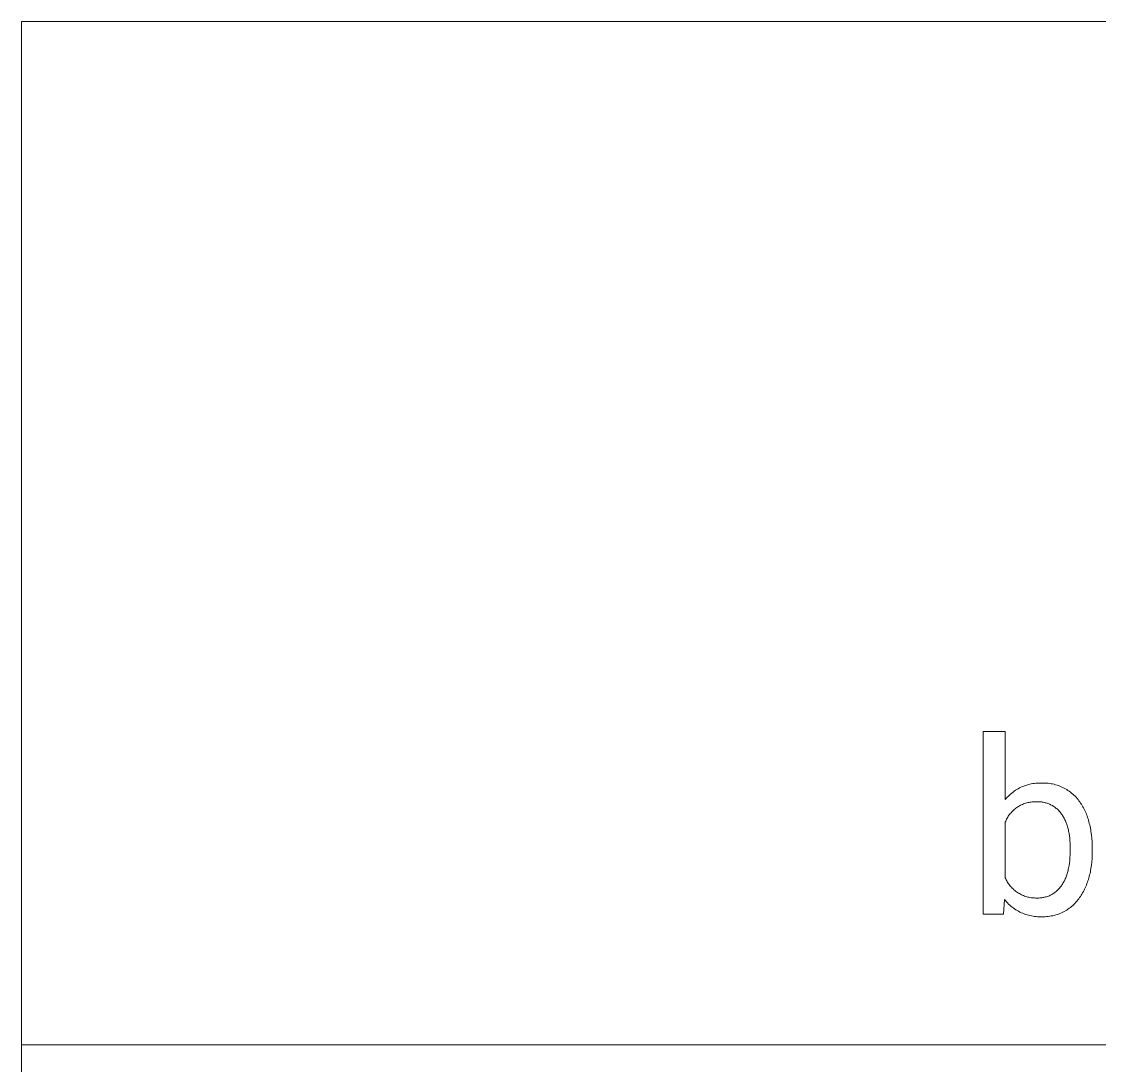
# Model space of a CAD drawing. Header units: millimetres. Extents: x -582 to 3448, y -204 to 2611.
# Drawn here: x 1925.1 to 2162.3, y 16.5 to 246.3 of the extents above; entities that cross this region are included whole.
import ezdxf

# ---------------------------------------------------------------- set-up
doc = ezdxf.new("R2010")
doc.units = ezdxf.units.MM
doc.header["$MEASUREMENT"] = 0
doc.layers.add('Domyślny', color=7, linetype='Continuous', true_color=0x000000)

msp = doc.modelspace()

# ---------------------------------------------------------------- linework, layer by layer
at = {"layer": 'Domyślny', "color": 18, "lineweight": 15, "true_color": 0x000000}
for p, q in [((1925.06, -204.25), (1925.06, 246.28)), ((3444.3, 246.28), (1925.07, 246.28)), ((2136.72, 49.8), (2136.72, 90.06)), ((2136.72, 90.06), (2141.58, 90.06)), ((2141.58, 90.06), (2141.58, 75.04)), ((2146.31, 78.25), (2146.64, 78.35)), ((2146.64, 78.35), (2146.97, 78.43)), ((2146.97, 78.43), (2147.3, 78.5)), ((2147.3, 78.5), (2147.64, 78.56)), ((2147.64, 78.56), (2147.97, 78.61)), ((2147.97, 78.61), (2148.31, 78.65)), ((2148.31, 78.65), (2148.65, 78.68)), ((2148.65, 78.68), (2148.99, 78.69)), ((2148.99, 78.69), (2149.33, 78.69)), ((2149.33, 78.69), (2149.68, 78.68)), ((2149.68, 78.68), (2150.01, 78.69)), ((2150.01, 78.69), (2150.35, 78.68)), ((2150.35, 78.68), (2150.68, 78.67)), ((2150.68, 78.67), (2151.02, 78.64)), ((2151.02, 78.64), (2151.35, 78.6)), ((2151.35, 78.6), (2151.68, 78.55)), ((2151.68, 78.55), (2152.01, 78.49)), ((2152.01, 78.49), (2152.34, 78.41)), ((2152.34, 78.41), (2152.66, 78.33)), ((2152.66, 78.33), (2152.98, 78.23)), ((2142.27, 75.8), (2142.51, 76.04)), ((2142.51, 76.04), (2142.76, 76.27)), ((2142.76, 76.27), (2143.03, 76.49)), ((2143.03, 76.49), (2143.29, 76.7)), ((2143.29, 76.7), (2143.57, 76.9)), ((2143.57, 76.9), (2143.85, 77.09)), ((2143.85, 77.09), (2144.14, 77.27)), ((2144.14, 77.27), (2144.43, 77.45)), ((2144.43, 77.45), (2144.73, 77.61)), ((2144.73, 77.61), (2145.04, 77.76)), ((2145.04, 77.76), (2145.35, 77.9)), ((2145.35, 77.9), (2145.67, 78.03)), ((2145.67, 78.03), (2145.99, 78.14)), ((2145.99, 78.14), (2146.31, 78.25)), ((2152.98, 78.23), (2153.3, 78.13)), ((2153.3, 78.13), (2153.61, 78.01)), ((2153.61, 78.01), (2153.92, 77.88)), ((2153.92, 77.88), (2154.23, 77.74)), ((2154.23, 77.74), (2154.53, 77.59)), ((2154.53, 77.59), (2154.82, 77.43)), ((2154.82, 77.43), (2155.11, 77.26)), ((2155.11, 77.26), (2155.39, 77.08)), ((2155.39, 77.08), (2155.67, 76.88)), ((2155.67, 76.88), (2155.94, 76.69)), ((2155.94, 76.69), (2156.2, 76.48)), ((2156.2, 76.48), (2156.45, 76.26)), ((2156.45, 76.26), (2156.7, 76.03)), ((2156.7, 76.03), (2156.94, 75.8)), ((2141.58, 75.04), (2141.8, 75.31)), ((2141.8, 75.31), (2142.03, 75.56)), ((2142.03, 75.56), (2142.27, 75.8)), ((2144.52, 73.56), (2144.32, 73.43)), ((2144.73, 73.68), (2144.52, 73.56)), ((2144.95, 73.79), (2144.73, 73.68)), ((2145.17, 73.9), (2144.95, 73.79)), ((2145.39, 74), (2145.17, 73.9)), ((2145.61, 74.09), (2145.39, 74)), ((2145.84, 74.17), (2145.61, 74.09)), ((2146.07, 74.25), (2145.84, 74.17)), ((2146.3, 74.32), (2146.07, 74.25)), ((2146.54, 74.38), (2146.3, 74.32)), ((2146.78, 74.43), (2146.54, 74.38)), ((2147.02, 74.47), (2146.78, 74.43)), ((2147.26, 74.51), (2147.02, 74.47)), ((2147.5, 74.53), (2147.26, 74.51)), ((2147.74, 74.55), (2147.5, 74.53)), ((2147.98, 74.56), (2147.74, 74.55)), ((2148.23, 74.57), (2147.98, 74.56)), ((2148.47, 74.56), (2148.23, 74.57)), ((2148.68, 74.57), (2148.47, 74.56)), ((2148.89, 74.57), (2148.68, 74.57)), ((2149.11, 74.56), (2148.89, 74.57)), ((2149.32, 74.55), (2149.11, 74.56)), ((2149.53, 74.53), (2149.32, 74.55)), ((2149.74, 74.5), (2149.53, 74.53)), ((2149.96, 74.46), (2149.74, 74.5)), ((2150.16, 74.42), (2149.96, 74.46)), ((2150.37, 74.37), (2150.16, 74.42)), ((2150.58, 74.32), (2150.37, 74.37)), ((2150.78, 74.25), (2150.58, 74.32)), ((2150.98, 74.18), (2150.78, 74.25)), ((2151.18, 74.1), (2150.98, 74.18)), ((2151.38, 74.02), (2151.18, 74.1)), ((2151.57, 73.93), (2151.38, 74.02)), ((2151.76, 73.83), (2151.57, 73.93)), ((2151.95, 73.73), (2151.76, 73.83)), ((2152.13, 73.62), (2151.95, 73.73)), ((2152.31, 73.5), (2152.13, 73.62)), ((2156.94, 75.8), (2157.17, 75.55)), ((2157.17, 75.55), (2157.39, 75.3)), ((2157.39, 75.3), (2157.6, 75.04)), ((2157.6, 75.04), (2157.81, 74.78)), ((2157.81, 74.78), (2157.99, 74.53)), ((2157.99, 74.53), (2158.16, 74.28)), ((2158.16, 74.28), (2158.33, 74.02)), ((2158.33, 74.02), (2158.5, 73.76)), ((2158.5, 73.76), (2158.65, 73.49)), ((2142.13, 71.19), (2142, 70.98)), ((2142.26, 71.39), (2142.13, 71.19)), ((2142.4, 71.59), (2142.26, 71.39)), ((2142.54, 71.79), (2142.4, 71.59)), ((2142.69, 71.98), (2142.54, 71.79)), ((2142.85, 72.16), (2142.69, 71.98)), ((2143.01, 72.34), (2142.85, 72.16)), ((2143.18, 72.52), (2143.01, 72.34)), ((2143.36, 72.68), (2143.18, 72.52)), ((2143.54, 72.85), (2143.36, 72.68)), ((2143.73, 73), (2143.54, 72.85)), ((2143.92, 73.15), (2143.73, 73)), ((2144.12, 73.29), (2143.92, 73.15)), ((2144.32, 73.43), (2144.12, 73.29)), ((2152.48, 73.38), (2152.31, 73.5)), ((2152.66, 73.25), (2152.48, 73.38)), ((2152.82, 73.12), (2152.66, 73.25)), ((2152.98, 72.98), (2152.82, 73.12)), ((2153.14, 72.84), (2152.98, 72.98)), ((2153.29, 72.69), (2153.14, 72.84)), ((2153.44, 72.53), (2153.29, 72.69)), ((2153.58, 72.37), (2153.44, 72.53)), ((2153.72, 72.21), (2153.58, 72.37)), ((2153.85, 72.04), (2153.72, 72.21)), ((2153.97, 71.86), (2153.85, 72.04)), ((2154.09, 71.69), (2153.97, 71.86)), ((2154.2, 71.52), (2154.09, 71.69)), ((2154.32, 71.34), (2154.2, 71.52)), ((2154.42, 71.16), (2154.32, 71.34)), ((2158.65, 73.49), (2158.81, 73.22)), ((2158.81, 73.22), (2158.95, 72.94)), ((2158.95, 72.94), (2159.09, 72.65)), ((2159.09, 72.65), (2159.23, 72.36)), ((2159.23, 72.36), (2159.36, 72.06)), ((2159.36, 72.06), (2159.48, 71.76)), ((2159.48, 71.76), (2159.6, 71.45)), ((2159.6, 71.45), (2159.71, 71.13)), ((2141.68, 70.33), (2141.58, 70.11)), ((2141.58, 70.11), (2141.58, 57.84)), ((2141.78, 70.55), (2141.68, 70.33)), ((2141.89, 70.77), (2141.78, 70.55)), ((2142, 70.98), (2141.89, 70.77)), ((2154.53, 70.97), (2154.42, 71.16)), ((2154.63, 70.78), (2154.53, 70.97)), ((2154.72, 70.58), (2154.63, 70.78)), ((2154.81, 70.38), (2154.72, 70.58)), ((2154.9, 70.17), (2154.81, 70.38)), ((2154.99, 69.96), (2154.9, 70.17)), ((2155.07, 69.75), (2154.99, 69.96)), ((2155.14, 69.53), (2155.07, 69.75)), ((2155.22, 69.31), (2155.14, 69.53)), ((2155.29, 69.08), (2155.22, 69.31)), ((2155.35, 68.84), (2155.29, 69.08)), ((2155.41, 68.61), (2155.35, 68.84)), ((2159.71, 71.13), (2159.81, 70.81)), ((2159.81, 70.81), (2159.91, 70.49)), ((2159.91, 70.49), (2160.01, 70.16)), ((2160.01, 70.16), (2160.09, 69.82)), ((2160.09, 69.82), (2160.18, 69.48)), ((2160.18, 69.48), (2160.25, 69.13)), ((2160.25, 69.13), (2160.33, 68.77)), ((2155.47, 68.37), (2155.41, 68.61)), ((2155.53, 68.12), (2155.47, 68.37)), ((2155.58, 67.87), (2155.53, 68.12)), ((2155.62, 67.61), (2155.58, 67.87)), ((2155.7, 67.09), (2155.62, 67.61)), ((2155.77, 66.55), (2155.7, 67.09)), ((2155.82, 65.99), (2155.77, 66.55)), ((2160.33, 68.77), (2160.39, 68.41)), ((2160.39, 68.41), (2160.45, 68.05)), ((2160.45, 68.05), (2160.55, 67.3)), ((2160.55, 67.3), (2160.63, 66.53)), ((2160.63, 66.53), (2160.69, 65.74)), ((2155.86, 65.42), (2155.82, 65.99)), ((2155.88, 64.82), (2155.86, 65.42)), ((2155.89, 64.21), (2155.88, 64.82)), ((2155.88, 63.55), (2155.89, 64.21)), ((2160.69, 65.74), (2160.72, 64.92)), ((2160.72, 64.92), (2160.73, 64.08)), ((2160.73, 64.08), (2160.73, 63.66)), ((2155.77, 61.67), (2155.82, 62.27)), ((2155.82, 62.27), (2155.86, 62.9)), ((2155.86, 62.9), (2155.88, 63.55)), ((2160.69, 62.08), (2160.63, 61.32)), ((2160.72, 62.86), (2160.69, 62.08)), ((2160.73, 63.66), (2160.72, 62.86)), ((2155.34, 59.22), (2155.4, 59.47)), ((2155.4, 59.47), (2155.46, 59.73)), ((2155.46, 59.73), (2155.52, 59.99)), ((2155.52, 59.99), (2155.62, 60.53)), ((2155.62, 60.53), (2155.7, 61.09)), ((2155.7, 61.09), (2155.77, 61.67)), ((2160.38, 59.5), (2160.32, 59.15)), ((2160.44, 59.86), (2160.38, 59.5)), ((2160.5, 60.22), (2160.44, 59.86)), ((2160.55, 60.58), (2160.5, 60.22)), ((2160.63, 61.32), (2160.55, 60.58)), ((2141.58, 57.84), (2141.69, 57.61)), ((2141.69, 57.61), (2141.8, 57.39)), ((2141.8, 57.39), (2141.91, 57.17)), ((2141.91, 57.17), (2142.04, 56.95)), ((2142.04, 56.95), (2142.17, 56.74)), ((2154.4, 56.81), (2154.51, 57)), ((2154.51, 57), (2154.61, 57.2)), ((2154.61, 57.2), (2154.7, 57.4)), ((2154.7, 57.4), (2154.8, 57.61)), ((2154.8, 57.61), (2154.89, 57.83)), ((2154.89, 57.83), (2154.97, 58.04)), ((2154.97, 58.04), (2155.05, 58.27)), ((2155.05, 58.27), (2155.13, 58.5)), ((2155.13, 58.5), (2155.21, 58.73)), ((2155.21, 58.73), (2155.28, 58.97)), ((2155.28, 58.97), (2155.34, 59.22)), ((2159.79, 57.17), (2159.68, 56.85)), ((2159.89, 57.49), (2159.79, 57.17)), ((2159.99, 57.81), (2159.89, 57.49)), ((2160.08, 58.14), (2159.99, 57.81)), ((2160.16, 58.47), (2160.08, 58.14)), ((2160.24, 58.81), (2160.16, 58.47)), ((2160.32, 59.15), (2160.24, 58.81)), ((2142.17, 56.74), (2142.31, 56.53)), ((2142.31, 56.53), (2142.46, 56.33)), ((2142.46, 56.33), (2142.61, 56.13)), ((2142.61, 56.13), (2142.77, 55.94)), ((2142.77, 55.94), (2142.94, 55.75)), ((2142.94, 55.75), (2143.11, 55.57)), ((2143.11, 55.57), (2143.29, 55.39)), ((2143.29, 55.39), (2143.47, 55.22)), ((2143.47, 55.22), (2143.66, 55.06)), ((2143.66, 55.06), (2143.86, 54.91)), ((2143.86, 54.91), (2144.06, 54.76)), ((2144.06, 54.76), (2144.26, 54.61)), ((2144.26, 54.61), (2144.47, 54.48)), ((2152.42, 54.55), (2152.6, 54.68)), ((2152.6, 54.68), (2152.77, 54.81)), ((2152.77, 54.81), (2152.93, 54.95)), ((2152.93, 54.95), (2153.09, 55.1)), ((2153.09, 55.1), (2153.25, 55.25)), ((2153.25, 55.25), (2153.4, 55.41)), ((2153.4, 55.41), (2153.55, 55.58)), ((2153.55, 55.58), (2153.68, 55.74)), ((2153.68, 55.74), (2153.82, 55.92)), ((2153.82, 55.92), (2153.94, 56.09)), ((2153.94, 56.09), (2154.06, 56.27)), ((2154.06, 56.27), (2154.18, 56.44)), ((2154.18, 56.44), (2154.29, 56.62)), ((2154.29, 56.62), (2154.4, 56.81)), ((2158.77, 54.8), (2158.61, 54.53)), ((2158.92, 55.08), (2158.77, 54.8)), ((2159.06, 55.36), (2158.92, 55.08)), ((2159.2, 55.65), (2159.06, 55.36)), ((2159.33, 55.94), (2159.2, 55.65)), ((2159.45, 56.24), (2159.33, 55.94)), ((2159.57, 56.55), (2159.45, 56.24)), ((2159.68, 56.85), (2159.57, 56.55)), ((2141.42, 53.07), (2141.18, 49.8)), ((2141.63, 52.81), (2141.42, 53.07)), ((2141.86, 52.55), (2141.63, 52.81)), ((2142.09, 52.31), (2141.86, 52.55)), ((2142.33, 52.06), (2142.09, 52.31)), ((2144.47, 54.48), (2144.69, 54.35)), ((2144.69, 54.35), (2144.91, 54.23)), ((2144.91, 54.23), (2145.13, 54.12)), ((2145.13, 54.12), (2145.36, 54.01)), ((2145.36, 54.01), (2145.59, 53.91)), ((2145.59, 53.91), (2145.82, 53.82)), ((2145.82, 53.82), (2146.06, 53.74)), ((2146.06, 53.74), (2146.3, 53.67)), ((2146.3, 53.67), (2146.54, 53.6)), ((2146.54, 53.6), (2146.78, 53.55)), ((2146.78, 53.55), (2147.03, 53.5)), ((2147.03, 53.5), (2147.27, 53.46)), ((2147.27, 53.46), (2147.52, 53.43)), ((2147.52, 53.43), (2147.77, 53.4)), ((2147.77, 53.4), (2148.02, 53.39)), ((2148.02, 53.39), (2148.27, 53.38)), ((2148.27, 53.38), (2148.52, 53.38)), ((2148.52, 53.38), (2148.74, 53.38)), ((2148.74, 53.38), (2148.96, 53.38)), ((2148.96, 53.38), (2149.18, 53.39)), ((2149.18, 53.39), (2149.39, 53.41)), ((2149.39, 53.41), (2149.61, 53.43)), ((2149.61, 53.43), (2149.83, 53.47)), ((2149.83, 53.47), (2150.04, 53.51)), ((2150.04, 53.51), (2150.25, 53.55)), ((2150.25, 53.55), (2150.46, 53.61)), ((2150.46, 53.61), (2150.67, 53.67)), ((2150.67, 53.67), (2150.88, 53.74)), ((2150.88, 53.74), (2151.08, 53.82)), ((2151.08, 53.82), (2151.29, 53.9)), ((2151.29, 53.9), (2151.48, 53.99)), ((2151.48, 53.99), (2151.68, 54.09)), ((2151.68, 54.09), (2151.87, 54.19)), ((2151.87, 54.19), (2152.06, 54.3)), ((2152.06, 54.3), (2152.24, 54.42)), ((2152.24, 54.42), (2152.42, 54.55)), ((2156.9, 52.21), (2156.67, 51.98)), ((2157.13, 52.46), (2156.9, 52.21)), ((2157.35, 52.71), (2157.13, 52.46)), ((2157.56, 52.97), (2157.35, 52.71)), ((2157.75, 53.24), (2157.56, 52.97)), ((2157.94, 53.48), (2157.75, 53.24)), ((2158.12, 53.74), (2157.94, 53.48)), ((2158.29, 53.99), (2158.12, 53.74)), ((2158.45, 54.26), (2158.29, 53.99)), ((2158.61, 54.53), (2158.45, 54.26)), ((2142.57, 51.83), (2142.33, 52.06)), ((2142.83, 51.61), (2142.57, 51.83)), ((2143.09, 51.39), (2142.83, 51.61)), ((2143.36, 51.19), (2143.09, 51.39)), ((2143.64, 50.99), (2143.36, 51.19)), ((2143.92, 50.8), (2143.64, 50.99)), ((2144.21, 50.63), (2143.92, 50.8)), ((2144.5, 50.46), (2144.21, 50.63)), ((2144.8, 50.3), (2144.5, 50.46)), ((2145.11, 50.16), (2144.8, 50.3)), ((2145.42, 50.02), (2145.11, 50.16)), ((2145.74, 49.9), (2145.42, 50.02)), ((2146.06, 49.78), (2145.74, 49.9)), ((2153.32, 49.86), (2153, 49.75)), ((2153.63, 49.98), (2153.32, 49.86)), ((2153.93, 50.12), (2153.63, 49.98)), ((2154.24, 50.26), (2153.93, 50.12)), ((2154.53, 50.41), (2154.24, 50.26)), ((2154.82, 50.57), (2154.53, 50.41)), ((2155.11, 50.74), (2154.82, 50.57)), ((2155.38, 50.93), (2155.11, 50.74)), ((2155.66, 51.12), (2155.38, 50.93)), ((2155.92, 51.32), (2155.66, 51.12)), ((2156.18, 51.53), (2155.92, 51.32)), ((2156.43, 51.75), (2156.18, 51.53)), ((2156.67, 51.98), (2156.43, 51.75)), ((2141.18, 49.8), (2136.72, 49.8)), ((2146.38, 49.68), (2146.06, 49.78)), ((2146.71, 49.59), (2146.38, 49.68)), ((2147.03, 49.51), (2146.71, 49.59)), ((2147.37, 49.44), (2147.03, 49.51)), ((2147.7, 49.38), (2147.37, 49.44)), ((2148.04, 49.33), (2147.7, 49.38)), ((2148.37, 49.3), (2148.04, 49.33)), ((2148.71, 49.28), (2148.37, 49.3)), ((2149.05, 49.26), (2148.71, 49.28)), ((2149.39, 49.26), (2149.05, 49.26)), ((2149.73, 49.28), (2149.39, 49.26)), ((2150.06, 49.27), (2149.73, 49.28)), ((2150.39, 49.28), (2150.06, 49.27)), ((2150.73, 49.3), (2150.39, 49.28)), ((2151.06, 49.33), (2150.73, 49.3)), ((2151.39, 49.37), (2151.06, 49.33)), ((2151.72, 49.43), (2151.39, 49.37)), ((2152.04, 49.49), (2151.72, 49.43)), ((2152.37, 49.57), (2152.04, 49.49)), ((2152.69, 49.65), (2152.37, 49.57)), ((2153, 49.75), (2152.69, 49.65)), ((1925.06, 21.04), (3448.11, 21.04))]:
    msp.add_line(p, q, dxfattribs=at)

doc.saveas('drawing.dxf')
